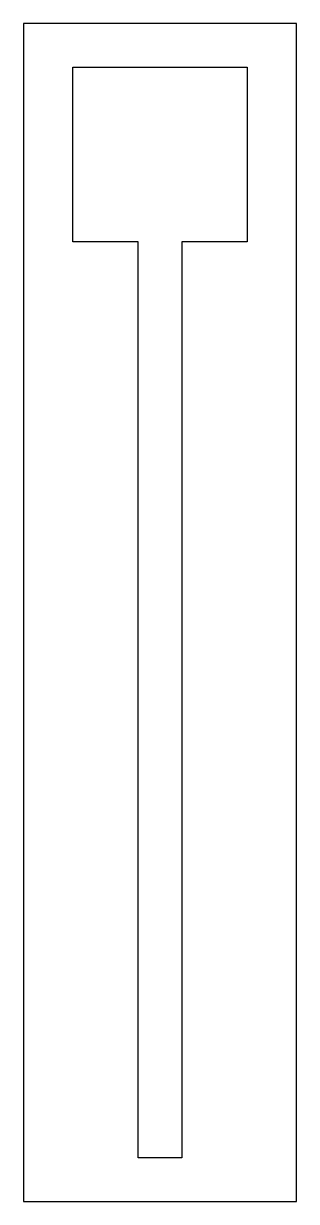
# Model space of a CAD drawing. Extents: x 0 to 25, y 0 to 108.
import ezdxf

# ---------------------------------------------------------------- set-up
doc = ezdxf.new("R2010")
doc.units = 0
doc.layers.add('CUT', color=7, linetype='Continuous')
doc.layers.add('OUTSIDE', color=1, linetype='Continuous')

msp = doc.modelspace()

# ---------------------------------------------------------------- linework, layer by layer
at = {"layer": 'CUT'}
msp.add_lwpolyline([(20.5, 104), (20.5, 88), (14.4938, 88), (14.4938, 4), (10.4963, 4), (10.4963, 88), (4.5, 88), (4.5, 104)], close=True, dxfattribs=at)
at = {"layer": 'OUTSIDE'}
msp.add_lwpolyline([(0, 0), (25, 0), (25, 108), (0, 108)], close=True, dxfattribs=at)

doc.saveas('drawing.dxf')
